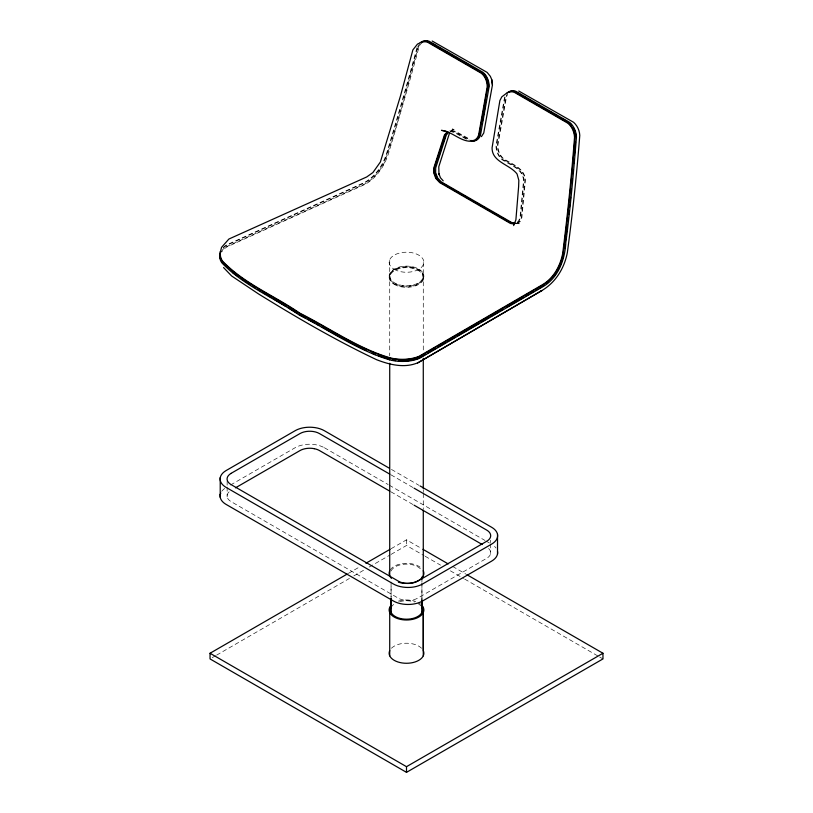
<?xml version="1.0" encoding="UTF-8"?>
<svg xmlns="http://www.w3.org/2000/svg" width="813" height="813" viewBox="0 0 813 813"><rect width="100%" height="100%" fill="white"/><g stroke="black" fill="none" stroke-linecap="round" stroke-linejoin="round"><path stroke-width="0.61" stroke-dasharray="4.07 3.05" d="M389.722 278.727L389.722 259.642M391.073 597.484L391.073 584.852M421.927 599.73L421.927 583.317M423.278 278.727A17.368 10.03 0 0 0 402.008 266.451A17.368 10.03 0 0 0 394.224 283.219A17.368 10.03 0 0 0 423.278 278.727L423.278 259.642M504.619 96.96L496.001 145.303A13.415 9.289 72.7 0 0 502.119 159.744C510.208 165.252 523.47 168.972 523.47 180.893L519.995 217.599L518.359 221.37L515.838 222.965M505.076 97.357L496.509 145.456A12.723 8.801 72.6 0 0 502.332 159.196C510.747 164.693 523.999 168.799 523.979 180.974L520.483 217.914L518.704 221.908L516.011 223.605M416.967 47.632C407.516 82.611 397.455 117.418 386.958 152.102C383.441 164.389 375.982 175.842 364.732 182.315L226.309 245.018A28.963 16.006 3.3 0 0 222.244 248.453M417.404 48.079C407.984 83.028 397.913 117.794 387.415 152.427C383.919 164.724 376.439 176.147 365.2 182.61L226.857 245.262A28.272 15.589 3.3 0 0 222.894 248.626M418.725 46.016C407.415 84.887 397.974 124.419 384.417 162.59C379.681 171.218 373.472 179.043 364.803 183.982L226.329 246.705A28.963 15.996 3.3 0 0 220.933 252.071M450.9 131.299L452.902 128.81L451.225 130.73L454.111 129.43L449.325 131.157M516.377 223.341L519.741 221.187L521.387 217.406L524.903 180.466C524.903 168.545 511.651 164.805 503.552 159.307A13.415 9.278 72.7 0 1 497.444 144.877L506.042 96.554A13.415 9.289 72.8 0 1 507.851 93.221M230.536 485.015L295.119 447.729A20.61 11.9 0 0 1 303.036 444.874A20.813 12.012 0 0 1 312.019 444.305A20.61 11.9 0 0 1 324.296 447.729M348.33 573.409L359.305 567.068M391.134 548.694L406.5 539.822L421.866 548.694M212.234 657.656L215.526 655.756M216.624 655.126L349.427 578.45M353.818 575.909L364.793 569.578M369.183 567.037L390.037 555.005M391.134 554.364L406.5 545.493L424.061 555.635M515.798 223.229L519.304 223.727L516.489 224.032L520.086 221.736L521.865 217.732L525.411 180.547C525.422 168.382 512.18 164.256 503.765 158.759A12.723 8.801 72.6 0 1 497.942 145.029L506.499 96.95A12.723 8.801 72.6 0 1 507.536 94.715M449.843 130.73L454.162 131.787L469.426 140.202M449.975 131.411L454.121 132.438L468.329 140.263M451.286 130.293L455.737 131.411L469.782 139.175M451.408 130.974L455.687 132.062L470.849 140.436M391.49 469.457L418.99 485.331M390.982 474.833L412.974 487.526M324.387 447.729L388.187 484.558M389.285 485.198L484.985 540.442M486.083 541.082L489.385 542.982M390.982 491.845L412.974 504.538M452.597 566.437L465.768 574.039M425.158 556.265L440.524 565.137M450.402 570.838L463.573 578.45M464.67 579.08L598.571 656.386M599.669 657.026L602.961 658.926M490.605 540.208L490.605 542.637M490.605 543.856L490.605 553.582M423.278 274.672L423.278 351.988M423.278 489.772L423.278 492.434M423.278 493.572L423.278 508.755M422.597 273.646L422.597 274.774M422.597 278.625A16.666 9.624 0 0 1 394.712 282.944A16.666 9.624 0 0 1 402.181 266.837A16.666 9.624 0 0 1 422.597 278.625L422.597 279.763A16.666 9.624 0 0 1 394.712 284.072A16.666 9.624 0 0 1 402.181 267.975A16.666 9.624 0 0 1 422.597 279.763M421.927 579.801L421.927 582.332M421.927 583.592L421.927 600.014M406.5 539.822L406.5 545.493M391.073 582.047L391.073 597.209M390.403 273.646L390.403 274.774M390.403 278.625L390.403 279.763M389.722 274.672L389.722 355.779M227.142 481.062L227.142 485.93M227.142 487.139L227.142 496.865M391.46 648.235A17.368 10.03 0 0 1 421.541 648.235M398.4 601.112A17.368 10.03 0 0 1 415.748 601.488M418.776 602.89A17.368 10.03 0 0 1 420.707 604.211M391.073 607.585A15.975 9.228 0 0 1 395.199 603.449M399.772 601.61A15.975 9.228 0 0 1 414.488 601.986M417.801 603.449A15.975 9.228 0 0 1 420.748 605.797M391.073 570.96A15.975 9.228 0 0 1 406.5 564.12A15.975 9.228 0 0 1 421.927 570.96M390.169 569.943A17.368 10.03 0 0 1 404.965 563.358A17.368 10.03 0 0 1 421.541 568.338M494.548 546.417A20.61 11.9 0 0 1 495.971 548.003M221.766 491.286A20.61 11.9 0 0 1 225.079 488.217M229.114 491.835A13.73 7.927 0 0 0 231.095 501.621L398.238 598.124A13.73 7.927 0 0 0 417.73 598.124L486.652 558.328A13.73 7.927 0 0 0 489.944 555.289A13.851 7.998 0 0 0 490.605 551.834A13.73 7.927 0 0 0 488.623 548.551M417.73 46.869A14.471 10.01 72.6 0 1 419.711 43.932M421.967 42.815A14.471 10.01 72.6 0 0 419.162 46.473C409.579 81.91 399.427 117.184 388.848 152.336C385.027 165.303 377.161 177.407 365.281 184.277L226.868 246.959A28.272 15.589 3.3 0 0 221.603 252.193M394.224 284.357A17.368 10.03 0 0 0 423.278 279.865A17.368 10.03 0 0 0 402.008 267.589A17.368 10.03 0 0 0 394.224 284.357M394.224 269.327A17.368 10.03 0 0 0 423.278 264.825A17.368 10.03 0 0 0 402.008 252.548A17.368 10.03 0 0 0 394.224 269.327"/><path stroke-width="1.22" d="M389.722 655.847L389.722 607.382M391.073 598.744L391.073 607.585A15.975 9.228 0 0 0 406.5 619.201A15.975 9.228 0 0 0 421.927 607.585L421.927 600.014M421.927 612.362L421.927 601M423.278 607.382L423.278 650.654A17.368 10.03 0 0 1 406.5 663.276A17.368 10.03 0 0 1 389.722 650.654M438.979 174.724L438.786 166.756L449.559 132.956M571.183 191.207L571.407 188.738M571.956 182.458L572.291 178.667M572.738 173.616L573.063 169.826M573.622 163.515L573.846 160.984M574.405 154.673L574.73 150.883M575.177 145.832L575.513 142.041M564.557 248.483L565.005 244.764M569.486 207.061L569.781 204.642M570.35 199.795L570.645 197.376M565.442 241.065L565.736 238.636M566.315 233.778L566.6 231.349M567.037 227.701L567.322 225.272M567.901 220.414L568.185 217.986M568.622 214.337L569.059 210.699M480.036 134.694L480.473 132.224M482.455 121.127L482.892 118.668M483.329 116.198L483.765 113.739M484.202 111.269L485.31 105.111M485.747 102.641L486.184 100.172M488.156 89.084L488.603 86.615A12.723 8.801 72.6 0 0 488.389 83.109M432.191 41.036L487.129 72.398L490.351 76.341L491.733 79.572L492.434 84.979L483.745 133.017L481.428 136.625M220.353 252.05L221.553 247.365L228.9 239.032L366.734 176.949L372.923 172.539L380.382 162L400.545 95.7L412.882 49.898L417.486 44.085L420.301 42.794M560.797 264.459L563.328 255.648M437.861 159.419L441.286 148.789M443.573 141.706L445.473 135.801M513.633 225.608L515.899 219.784L518.623 186.584L518.836 180.334L517.058 173.982C509.761 164.338 491.865 162.112 492.078 147.814L499.883 100.588L501.794 96.869L506.916 92.926M557.352 271.247L560.218 265.597M553.978 276.044L556.082 273.3M446.906 132.011L444.416 135.039L433.817 167.874L433.725 172.844L435.778 178.372L439.65 182.579L510.452 223.453L513.948 224.002M445.859 134.612L447.719 132.346M448.654 132.194L446.286 135.07L435.697 167.935L435.616 172.62L437.567 177.844L441.266 181.868L511.916 222.66L515.269 223.169M447.221 132.621L444.853 135.497L434.315 168.139L434.244 172.803L436.205 177.996L439.904 182L510.564 222.782L515.005 223.494M544.283 284.977L540.137 287.751M546.255 283.473L548.226 281.969M540.97 291.074C555.249 283.066 564.354 268.483 567.342 252.599C572.616 213.636 576.712 174.551 579.781 135.344C579.527 130.354 577.321 125.7 573.643 122.326L518.745 91.005M417.587 362.984L541.895 290.546L418.583 362.425C405.077 368.594 389.844 364.813 376.653 359.732C335.83 340.362 296.735 317.578 258.341 293.818L231.685 276.014L223.545 267.558M419.152 357.964L425.687 354.173M427.872 352.903L435.504 348.482M437.679 347.212L445.311 342.781M447.485 341.521L455.117 337.09M457.302 335.83L479.101 323.178M481.276 321.907L488.908 317.487M491.082 316.216L498.715 311.786M500.899 310.525L503.074 309.255M506.347 307.365L513.979 302.934M516.153 301.664L523.785 297.243M525.97 295.973L528.145 294.713M530.33 293.442L533.592 291.542M535.777 290.282L537.952 289.022M231.095 473.349L300.007 433.563A13.73 7.927 0 0 1 319.438 433.563L389.874 474.192M235.465 487.841L300.007 450.575A13.73 7.927 0 0 1 308.249 448.298A13.851 7.998 0 0 1 314.225 448.674M466.865 574.679L602.961 653.256L602.961 658.926L406.5 772.35L210.039 658.926L210.039 653.256L347.232 574.039M365.891 563.267L390.037 549.334M210.039 653.256L406.5 766.679L602.961 653.256M470.818 141.289C460.067 141.289 452.089 131.513 441.469 130.344L447.018 131.594M378.584 355.82L389.793 359.427M389.549 359.813C357.263 350.169 329.306 330.2 299.438 315.18C273.991 297.68 243.819 285.648 222.142 263.158A28.963 15.996 3.3 0 1 220.374 253.239M363.99 349.295L366.236 350.383M371.846 353.106L375.21 354.742M362.872 348.757L340.007 336.917M299.936 314.895L305.495 317.954M307.731 319.174L314.407 322.842M316.633 324.072L318.859 325.291M322.202 327.131L328.879 330.8M331.104 332.029L337.781 335.698M431.205 43.109L436.398 46.107M439.518 47.906L441.591 49.105M444.711 50.904L453.024 55.701M455.097 56.9L457.18 58.099M463.573 61.788L470.127 65.579M515.676 91.869L520.94 94.918M524.1 96.737L526.214 97.956M528.318 99.176L530.503 100.436M532.688 101.696L535.97 103.597M538.155 104.857L540.239 106.056M549.588 111.452L551.661 112.651M553.744 113.85L555.818 115.05M562.047 118.647L567.25 121.645M442.079 183.067L448.512 186.787M451.733 188.646L458.166 192.366M460.31 193.596L462.455 194.835M464.609 196.075L471.042 199.795M476.408 202.894L484.985 207.843M487.129 209.083L489.284 210.323M491.428 211.563L498.938 215.902M501.082 217.132L511.804 223.331M389.285 468.186L324.387 430.717A20.61 11.9 0 0 0 312.019 427.292A20.813 12.012 0 0 0 303.036 427.862A20.61 11.9 0 0 0 295.119 430.717L226.156 470.524A20.61 11.9 0 0 0 220.232 477.668L220.221 497.302M420.087 485.961L491.58 527.241A20.61 11.9 0 0 1 496.53 531.814A20.813 12.012 0 0 1 497.515 536.997A20.61 11.9 0 0 1 491.58 544.141L422.618 583.958A20.61 11.9 0 0 1 414.701 586.813A20.813 12.012 0 0 1 405.717 587.382A20.61 11.9 0 0 1 393.35 583.958L226.156 487.424A20.61 11.9 0 0 1 221.217 482.851A20.813 12.012 0 0 1 220.221 477.668M414.071 488.166L486.652 530.066A13.73 7.927 0 0 1 490.605 534.852A13.851 7.998 0 0 1 489.944 538.277A13.73 7.927 0 0 1 486.652 541.316L417.73 581.112A13.73 7.927 0 0 1 409.498 583.388A13.851 7.998 0 0 1 403.512 583.012A13.73 7.927 0 0 1 398.299 581.112L231.095 484.609A13.73 7.927 0 0 1 231.095 473.39M389.874 491.215L319.499 450.575A13.73 7.927 0 0 0 314.164 448.674M414.071 505.178L482.251 544.537M422.963 549.334L448.207 563.907M257.538 289.184L260.719 291.115M262.843 292.395L266.024 294.326M268.138 295.607L271.318 297.538M273.442 298.828L286.156 306.542M288.28 307.822L296.755 312.964M241.288 278.554L250.404 284.55M252.426 285.881L255.465 287.873M232.996 272.853L238.179 276.42M443.197 180.832L440.422 177.722L438.898 173.616M435.514 173.789L436.733 177.112M491.733 79.572L492.434 84.979M497.515 534.385L497.515 554.019A20.61 11.9 0 0 1 491.58 561.153L422.618 600.97A20.61 11.9 0 0 1 414.701 603.825A20.813 12.012 0 0 1 405.717 604.394A20.61 11.9 0 0 1 393.35 600.97L226.156 504.446A20.61 11.9 0 0 1 221.217 499.873A20.813 12.012 0 0 1 220.221 494.68M423.278 358.309L423.278 488.633M423.278 510.015L423.278 575.939M423.278 612.575L423.278 655.847M421.927 576.996L421.927 579.527M406.5 766.679L406.5 772.35M391.073 598.47L391.073 612.362M389.722 363.248L389.722 575.939M422.252 605.756A17.368 10.03 0 0 1 406.5 620.004A17.368 10.03 0 0 1 390.748 605.756M423.278 570.756A17.368 10.03 0 0 1 417.333 581.183A17.368 10.03 0 0 1 398.4 582.22M391.46 578.358A17.368 10.03 0 0 1 389.722 570.756M497.515 551.397A20.813 12.012 0 0 1 497.515 554.019M220.232 494.741A20.61 11.9 0 0 1 220.78 493.013M483.562 73.566A12.723 8.801 72.6 0 1 486.326 77.174M486.774 78.028A12.723 8.801 72.6 0 1 487.851 80.772M478.999 136.93A12.723 8.801 72.6 0 1 477.546 138.657M471.611 140.659A12.723 8.801 72.6 0 0 478.603 135.121L487.17 87.021A12.723 8.801 72.6 0 0 481.347 73.282L427.699 42.306A14.471 10.01 72.6 0 0 421.419 42.652M220.394 255.201A28.272 15.589 3.3 0 0 222.772 261.319C244.418 283.727 274.52 295.729 299.916 313.198C329.702 328.167 357.588 348.106 389.783 357.74A28.272 15.193 2.1 0 0 419.132 356.277L542.241 284.824C553.602 278.259 560.127 266.146 562.667 253.605C567.535 214.967 571.539 176.238 574.527 137.397A14.471 10.01 72.6 0 0 567.901 123.251L514.243 92.276A12.723 8.801 72.6 0 0 509.975 92.052M222.101 262.04A28.272 15.589 3.3 0 1 220.404 256.888M426.927 41.402A14.471 10.01 72.6 0 1 429.122 41.91M471.692 141.34A13.415 9.289 72.7 0 0 479.06 135.517L487.678 87.174A13.415 9.299 72.7 0 0 481.56 72.723L427.729 41.646A15.162 10.498 72.7 0 0 420.219 42.622M470.849 140.436A13.415 9.289 72.7 0 0 480.493 135.09L489.101 86.778A13.415 9.299 72.7 0 0 482.993 72.316L429.152 41.25A15.162 10.498 72.7 0 0 424.64 40.843M220.353 251.552A28.963 16.006 3.3 0 0 222.132 261.471C243.798 283.961 273.971 295.983 299.428 313.493C329.285 328.513 357.253 348.482 389.529 358.116A28.963 15.569 2 0 0 419.538 356.572L542.749 285.089C554.12 278.513 560.624 266.39 563.185 253.839C568.053 215.15 572.037 176.37 575.035 137.488A15.162 10.498 72.7 0 0 568.104 122.692L514.273 91.615A13.415 9.289 72.6 0 0 507.221 92.804M421.642 42.215A15.162 10.498 72.7 0 1 423.583 41.148M512.414 91.442A12.723 8.801 72.6 0 1 514.599 91.564M569.324 122.844A14.471 10.01 72.6 0 1 571.651 125.182M573.521 128.017A14.471 10.01 72.6 0 1 574.862 131.086M575.513 133.423A14.471 10.01 72.6 0 1 575.889 135.832M418.187 358.35A28.272 15.193 2.1 0 1 410.463 360.383M409.305 360.555A28.272 15.193 2.1 0 1 398.238 360.85M395.748 360.586A28.272 15.193 2.1 0 1 392.1 359.976M389.539 359.834A28.963 15.61 2 0 0 419.589 358.289L542.82 286.755C558.338 277.792 564.974 259.591 565.828 242.498C570.462 207.467 573.592 172.295 576.458 137.092A15.162 10.488 72.7 0 0 569.527 122.296L515.696 91.208A13.415 9.289 72.8 0 0 508.653 92.408"/></g></svg>
